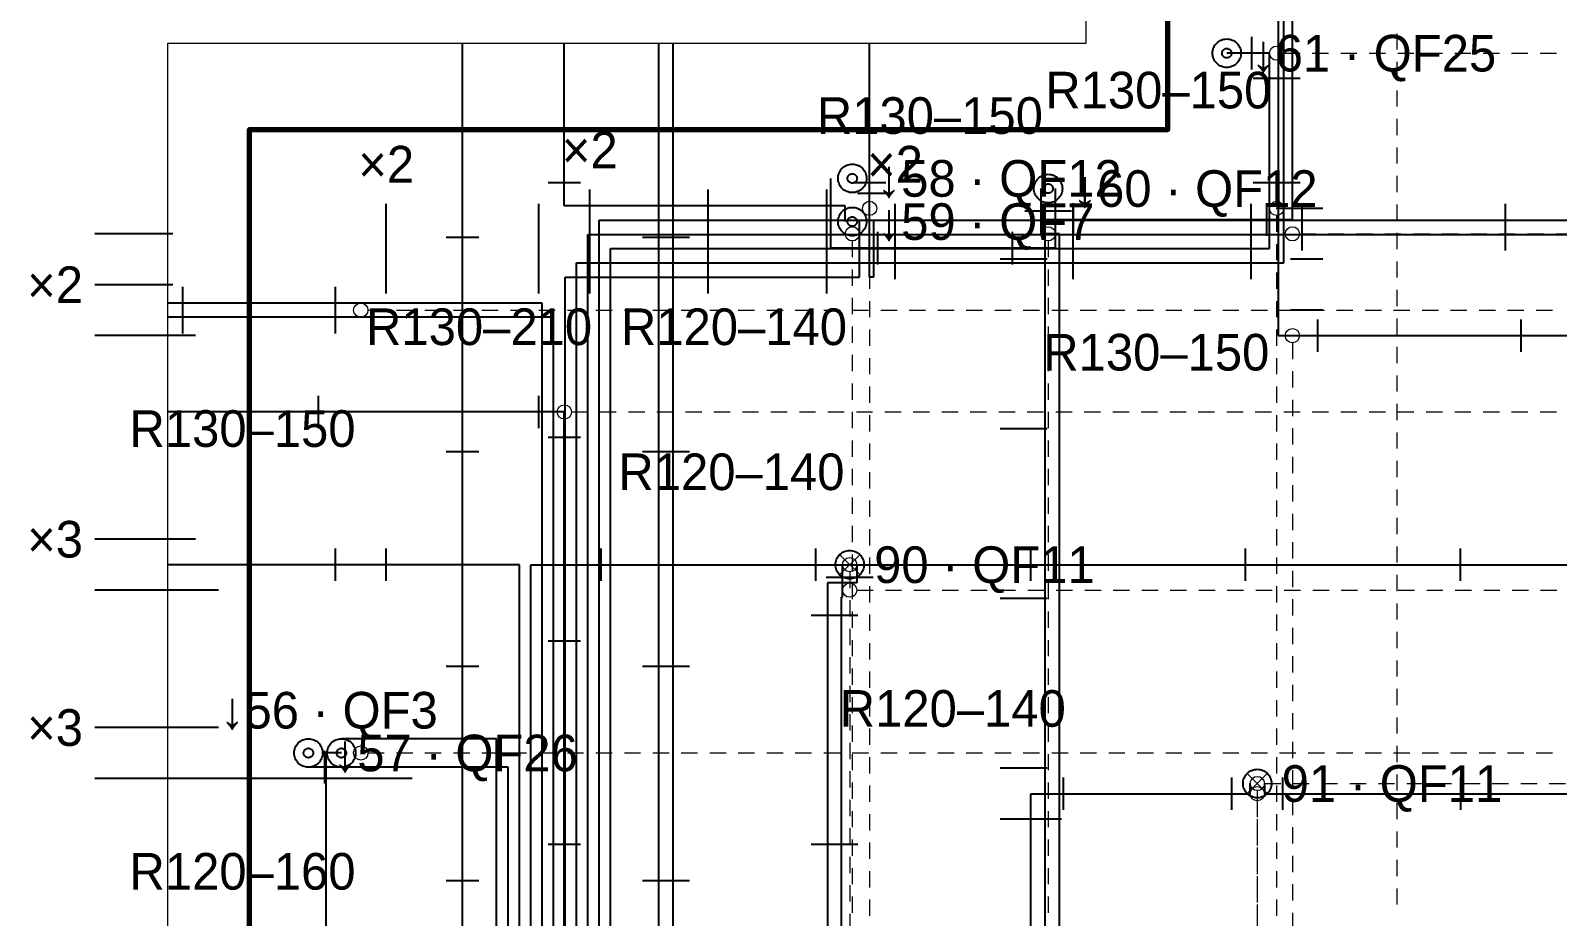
# Paper-space layout '07 Розгортки' of a CAD drawing. Header units: millimetres. Extents: x 0 to 841, y 0 to 594.
# Drawn here: x 631.6 to 706.6, y 238.9 to 282.4 of the extents above; entities that cross this region are included whole.
import ezdxf
from ezdxf.enums import TextEntityAlignment as Align

# ---------------------------------------------------------------- set-up
doc = ezdxf.new("R2010")
doc.units = ezdxf.units.MM
doc.linetypes.add('E_CABLE_DASH', pattern=[360, 240, -120])
for name, color, linetype in [('E-ELEV', 7, 'Continuous'), ('M-FIX', 7, 'Continuous'), ('W-CABLE-DEVICE', 1, 'E_CABLE_DASH'), ('W-CABLE-LIGHT', 1, 'E_CABLE_DASH'), ('W-CABLE-LOW', 1, 'E_CABLE_DASH'), ('W-CABLE-SOCKET', 1, 'E_CABLE_DASH')]:
    doc.layers.add(name, color=color, linetype=linetype)
doc.styles.add('PLEX_LIGHT', font='IBMPlexSans-Light.ttf')

psp = doc.layouts.new('07 Розгортки')

# ---------------------------------------------------------------- linework, layer by layer
at = {"layer": 'E-ELEV', "lineweight": 13, "true_color": 0xd9d3c8}
for p, q in [((698.746, 282.236), (698.746, 281.436)), ((698.746, 282.236), (698.746, 281.436)), ((693.196, 281.261), (693.996, 281.261)), ((694.596, 281.261), (695.396, 281.261)), ((695.996, 281.261), (696.796, 281.261)), ((697.396, 281.261), (698.196, 281.261)), ((698.746, 280.836), (698.746, 280.036)), ((698.746, 280.836), (698.746, 280.036)), ((698.796, 281.261), (699.596, 281.261)), ((700.196, 281.261), (700.996, 281.261)), ((701.596, 281.261), (702.396, 281.261)), ((702.996, 281.261), (703.796, 281.261)), ((704.396, 281.261), (705.196, 281.261)), ((705.796, 281.261), (706.596, 281.261)), ((698.746, 279.436), (698.746, 278.636)), ((698.746, 279.436), (698.746, 278.636)), ((698.746, 278.036), (698.746, 277.236)), ((698.746, 278.036), (698.746, 277.236)), ((698.746, 276.636), (698.746, 275.836)), ((698.746, 276.636), (698.746, 275.836)), ((698.746, 275.236), (698.746, 274.436)), ((698.746, 275.236), (698.746, 274.436)), ((672.846, 273.286), (672.846, 272.486)), ((692.846, 273.286), (692.846, 272.486)), ((698.746, 273.836), (698.746, 273.036)), ((698.746, 273.836), (698.746, 273.036)), ((693.971, 272.386), (694.771, 272.386)), ((695.371, 272.386), (696.171, 272.386)), ((696.771, 272.386), (697.571, 272.386)), ((698.171, 272.386), (698.971, 272.386)), ((698.746, 272.436), (698.746, 271.636)), ((698.746, 272.436), (698.746, 271.636)), ((699.571, 272.386), (700.371, 272.386)), ((700.971, 272.386), (701.771, 272.386)), ((702.371, 272.386), (703.171, 272.386)), ((703.771, 272.386), (704.571, 272.386)), ((705.171, 272.386), (705.971, 272.386)), ((706.571, 272.386), (707.371, 272.386)), ((671.996, 272.036), (671.996, 271.236)), ((672.846, 271.886), (672.846, 271.086)), ((681.621, 272.036), (681.621, 271.236)), ((692.846, 271.886), (692.846, 271.086)), ((698.746, 271.036), (698.746, 270.236)), ((698.746, 271.036), (698.746, 270.236)), ((671.996, 270.636), (671.996, 269.836)), ((672.846, 270.486), (672.846, 269.686)), ((681.621, 270.636), (681.621, 269.836)), ((692.846, 270.486), (692.846, 269.686)), ((698.746, 269.636), (698.746, 268.836)), ((698.746, 269.636), (698.746, 268.836)), ((648.196, 268.636), (648.996, 268.636)), ((649.596, 268.636), (650.396, 268.636)), ((650.996, 268.636), (651.796, 268.636)), ((652.396, 268.636), (653.196, 268.636)), ((653.796, 268.636), (654.596, 268.636)), ((655.196, 268.636), (655.996, 268.636)), ((656.596, 268.636), (657.396, 268.636)), ((657.996, 268.636), (658.796, 268.636)), ((659.396, 268.636), (660.196, 268.636)), ((660.796, 268.636), (661.596, 268.636)), ((662.196, 268.636), (662.996, 268.636)), ((663.596, 268.636), (664.396, 268.636)), ((664.996, 268.636), (665.796, 268.636)), ((666.396, 268.636), (667.196, 268.636)), ((667.796, 268.636), (668.596, 268.636)), ((669.196, 268.636), (669.996, 268.636)), ((670.596, 268.636), (671.396, 268.636)), ((671.996, 269.236), (671.996, 268.436)), ((671.996, 268.636), (672.796, 268.636)), ((672.846, 269.086), (672.846, 268.286)), ((673.396, 268.636), (674.196, 268.636)), ((674.796, 268.636), (675.596, 268.636)), ((676.196, 268.636), (676.996, 268.636)), ((677.596, 268.636), (678.396, 268.636)), ((678.996, 268.636), (679.796, 268.636)), ((680.396, 268.636), (681.196, 268.636)), ((681.621, 269.236), (681.621, 268.436)), ((681.796, 268.636), (682.596, 268.636)), ((683.196, 268.636), (683.996, 268.636)), ((684.596, 268.636), (685.396, 268.636)), ((685.996, 268.636), (686.796, 268.636)), ((687.396, 268.636), (688.196, 268.636)), ((688.796, 268.636), (689.596, 268.636)), ((690.196, 268.636), (690.996, 268.636)), ((691.596, 268.636), (692.396, 268.636)), ((692.846, 269.086), (692.846, 268.286)), ((692.996, 268.636), (693.796, 268.636)), ((694.396, 268.636), (695.196, 268.636)), ((695.796, 268.636), (696.596, 268.636)), ((697.196, 268.636), (697.996, 268.636)), ((698.596, 268.636), (699.396, 268.636)), ((699.996, 268.636), (700.796, 268.636)), ((701.396, 268.636), (702.196, 268.636)), ((702.796, 268.636), (703.596, 268.636)), ((704.196, 268.636), (704.996, 268.636)), ((705.596, 268.636), (706.396, 268.636)), ((698.746, 268.236), (698.746, 267.436)), ((698.746, 268.236), (698.746, 267.436)), ((671.996, 267.836), (671.996, 267.036)), ((672.846, 267.686), (672.846, 266.886)), ((681.621, 267.836), (681.621, 267.036)), ((692.846, 267.686), (692.846, 266.886)), ((671.996, 266.436), (671.996, 265.636)), ((681.621, 266.436), (681.621, 265.636)), ((693.621, 267.036), (693.621, 266.236)), ((698.746, 266.836), (698.746, 266.036)), ((698.746, 266.836), (698.746, 266.036)), ((672.846, 266.286), (672.846, 265.486)), ((692.846, 266.286), (692.846, 265.486)), ((693.621, 265.636), (693.621, 264.836)), ((671.996, 265.036), (671.996, 264.236)), ((672.846, 264.886), (672.846, 264.086)), ((681.621, 265.036), (681.621, 264.236)), ((692.846, 264.886), (692.846, 264.086)), ((698.746, 265.436), (698.746, 264.636)), ((698.746, 265.436), (698.746, 264.636)), ((693.621, 264.236), (693.621, 263.436)), ((658.196, 263.636), (658.996, 263.636)), ((659.596, 263.636), (660.396, 263.636)), ((660.996, 263.636), (661.796, 263.636)), ((662.396, 263.636), (663.196, 263.636)), ((663.796, 263.636), (664.596, 263.636)), ((665.196, 263.636), (665.996, 263.636)), ((666.596, 263.636), (667.396, 263.636)), ((667.996, 263.636), (668.796, 263.636)), ((669.396, 263.636), (670.196, 263.636)), ((670.796, 263.636), (671.596, 263.636)), ((671.996, 263.636), (671.996, 262.836)), ((672.196, 263.636), (672.996, 263.636)), ((672.846, 263.486), (672.846, 262.686)), ((673.596, 263.636), (674.396, 263.636)), ((674.996, 263.636), (675.796, 263.636)), ((676.396, 263.636), (677.196, 263.636)), ((677.796, 263.636), (678.596, 263.636)), ((679.196, 263.636), (679.996, 263.636)), ((680.596, 263.636), (681.396, 263.636)), ((681.621, 263.636), (681.621, 262.836)), ((681.996, 263.636), (682.796, 263.636)), ((683.396, 263.636), (684.196, 263.636)), ((684.796, 263.636), (685.596, 263.636)), ((686.196, 263.636), (686.996, 263.636)), ((687.596, 263.636), (688.396, 263.636)), ((688.996, 263.636), (689.796, 263.636)), ((690.396, 263.636), (691.196, 263.636)), ((691.796, 263.636), (692.596, 263.636)), ((692.846, 263.486), (692.846, 262.686)), ((693.196, 263.636), (693.996, 263.636)), ((694.596, 263.636), (695.396, 263.636)), ((695.996, 263.636), (696.796, 263.636)), ((697.396, 263.636), (698.196, 263.636)), ((698.746, 264.036), (698.746, 263.236)), ((698.746, 264.036), (698.746, 263.236)), ((698.796, 263.636), (699.596, 263.636)), ((700.196, 263.636), (700.996, 263.636)), ((701.596, 263.636), (702.396, 263.636)), ((702.996, 263.636), (703.796, 263.636)), ((704.396, 263.636), (705.196, 263.636)), ((705.796, 263.636), (706.596, 263.636)), ((693.621, 262.836), (693.621, 262.036)), ((698.746, 262.636), (698.746, 261.836)), ((698.746, 262.636), (698.746, 261.836)), ((671.996, 262.236), (671.996, 261.436)), ((672.846, 262.086), (672.846, 261.286)), ((681.621, 262.236), (681.621, 261.436)), ((692.846, 262.086), (692.846, 261.286)), ((693.621, 261.436), (693.621, 260.636)), ((698.746, 261.236), (698.746, 260.436)), ((698.746, 261.236), (698.746, 260.436)), ((671.996, 260.836), (671.996, 260.036)), ((672.846, 260.686), (672.846, 259.886)), ((681.621, 260.836), (681.621, 260.036)), ((692.846, 260.686), (692.846, 259.886)), ((693.621, 260.036), (693.621, 259.236)), ((698.746, 259.836), (698.746, 259.036)), ((698.746, 259.836), (698.746, 259.036)), ((671.996, 259.436), (671.996, 258.636)), ((672.846, 259.286), (672.846, 258.486)), ((681.621, 259.436), (681.621, 258.636)), ((692.846, 259.286), (692.846, 258.486)), ((693.621, 258.636), (693.621, 257.836)), ((698.746, 258.436), (698.746, 257.636)), ((698.746, 258.436), (698.746, 257.636)), ((671.996, 258.036), (671.996, 257.236)), ((672.846, 257.886), (672.846, 257.086)), ((681.621, 258.036), (681.621, 257.236)), ((692.846, 257.886), (692.846, 257.086)), ((671.996, 256.636), (671.996, 255.836)), ((681.621, 256.636), (681.621, 255.836)), ((693.621, 257.236), (693.621, 256.436)), ((698.746, 257.036), (698.746, 256.236)), ((698.746, 257.036), (698.746, 256.236)), ((672.221, 256.136), (673.021, 256.136)), ((672.846, 256.486), (672.846, 255.686)), ((673.621, 256.136), (674.421, 256.136)), ((675.021, 256.136), (675.821, 256.136)), ((676.421, 256.136), (677.221, 256.136)), ((677.821, 256.136), (678.621, 256.136)), ((679.221, 256.136), (680.021, 256.136)), ((680.621, 256.136), (681.421, 256.136)), ((682.021, 256.136), (682.821, 256.136)), ((683.421, 256.136), (684.221, 256.136)), ((684.821, 256.136), (685.621, 256.136)), ((686.221, 256.136), (687.021, 256.136)), ((687.621, 256.136), (688.421, 256.136)), ((689.021, 256.136), (689.821, 256.136)), ((690.421, 256.136), (691.221, 256.136)), ((691.821, 256.136), (692.621, 256.136)), ((692.846, 256.486), (692.846, 255.686)), ((693.221, 256.136), (694.021, 256.136)), ((694.621, 256.136), (695.421, 256.136)), ((696.021, 256.136), (696.821, 256.136)), ((697.421, 256.136), (698.221, 256.136)), ((698.821, 256.136), (699.621, 256.136)), ((700.221, 256.136), (701.021, 256.136)), ((701.621, 256.136), (702.421, 256.136)), ((703.021, 256.136), (703.821, 256.136)), ((704.421, 256.136), (705.221, 256.136)), ((705.821, 256.136), (706.621, 256.136)), ((671.871, 255.786), (671.871, 254.986)), ((671.996, 255.236), (671.996, 254.436)), ((681.621, 255.236), (681.621, 254.436)), ((693.621, 255.836), (693.621, 255.036)), ((698.746, 255.636), (698.746, 254.836)), ((698.746, 255.636), (698.746, 254.836)), ((671.871, 254.386), (671.871, 253.586)), ((672.221, 254.886), (673.021, 254.886)), ((672.846, 255.086), (672.846, 254.286)), ((673.621, 254.886), (674.421, 254.886)), ((675.021, 254.886), (675.821, 254.886)), ((676.421, 254.886), (677.221, 254.886)), ((677.821, 254.886), (678.621, 254.886)), ((679.221, 254.886), (680.021, 254.886)), ((680.621, 254.886), (681.421, 254.886)), ((682.021, 254.886), (682.821, 254.886)), ((683.421, 254.886), (684.221, 254.886)), ((684.821, 254.886), (685.621, 254.886)), ((686.221, 254.886), (687.021, 254.886)), ((687.621, 254.886), (688.421, 254.886)), ((689.021, 254.886), (689.821, 254.886)), ((690.421, 254.886), (691.221, 254.886)), ((691.821, 254.886), (692.621, 254.886)), ((692.846, 255.086), (692.846, 254.286)), ((693.221, 254.886), (694.021, 254.886)), ((693.621, 254.436), (693.621, 253.636)), ((694.621, 254.886), (695.421, 254.886)), ((696.021, 254.886), (696.821, 254.886)), ((697.421, 254.886), (698.221, 254.886)), ((698.821, 254.886), (699.621, 254.886)), ((700.221, 254.886), (701.021, 254.886)), ((701.621, 254.886), (702.421, 254.886)), ((703.021, 254.886), (703.821, 254.886)), ((704.421, 254.886), (705.221, 254.886)), ((705.821, 254.886), (706.621, 254.886)), ((671.996, 253.836), (671.996, 253.036)), ((672.846, 253.686), (672.846, 252.886)), ((681.621, 253.836), (681.621, 253.036)), ((692.846, 253.686), (692.846, 252.886)), ((698.746, 254.236), (698.746, 253.436)), ((698.746, 254.236), (698.746, 253.436)), ((671.871, 252.986), (671.871, 252.186)), ((693.621, 253.036), (693.621, 252.236)), ((671.996, 252.436), (671.996, 251.636)), ((672.846, 252.286), (672.846, 251.486)), ((681.621, 252.436), (681.621, 251.636)), ((692.846, 252.286), (692.846, 251.486)), ((698.746, 252.836), (698.746, 252.036)), ((698.746, 252.836), (698.746, 252.036)), ((671.871, 251.586), (671.871, 250.786)), ((693.621, 251.636), (693.621, 250.836)), ((698.746, 251.436), (698.746, 250.636)), ((698.746, 251.436), (698.746, 250.636)), ((671.996, 251.036), (671.996, 250.236)), ((672.846, 250.886), (672.846, 250.086)), ((681.621, 251.036), (681.621, 250.236)), ((692.846, 250.886), (692.846, 250.086)), ((671.871, 250.186), (671.871, 249.386)), ((693.621, 250.236), (693.621, 249.436)), ((698.746, 250.036), (698.746, 249.236)), ((698.746, 250.036), (698.746, 249.236)), ((671.996, 249.636), (671.996, 248.836)), ((672.846, 249.486), (672.846, 248.686)), ((681.621, 249.636), (681.621, 248.836)), ((692.846, 249.486), (692.846, 248.686)), ((671.871, 248.786), (671.871, 247.986)), ((693.621, 248.836), (693.621, 248.036)), ((698.746, 248.636), (698.746, 247.836)), ((698.746, 248.636), (698.746, 247.836)), ((671.996, 248.236), (671.996, 247.436)), ((672.846, 248.086), (672.846, 247.286)), ((681.621, 248.236), (681.621, 247.436)), ((692.846, 248.086), (692.846, 247.286)), ((648.196, 246.886), (648.996, 246.886)), ((649.596, 246.886), (650.396, 246.886)), ((650.996, 246.886), (651.796, 246.886)), ((652.396, 246.886), (653.196, 246.886)), ((653.796, 246.886), (654.596, 246.886)), ((655.196, 246.886), (655.996, 246.886)), ((656.596, 246.886), (657.396, 246.886)), ((657.996, 246.886), (658.796, 246.886)), ((659.396, 246.886), (660.196, 246.886)), ((660.796, 246.886), (661.596, 246.886)), ((662.196, 246.886), (662.996, 246.886)), ((663.596, 246.886), (664.396, 246.886)), ((664.996, 246.886), (665.796, 246.886)), ((666.396, 246.886), (667.196, 246.886)), ((667.796, 246.886), (668.596, 246.886)), ((669.196, 246.886), (669.996, 246.886)), ((670.596, 246.886), (671.396, 246.886)), ((671.871, 247.386), (671.871, 246.586)), ((671.996, 246.886), (672.796, 246.886)), ((673.396, 246.886), (674.196, 246.886)), ((674.796, 246.886), (675.596, 246.886)), ((676.196, 246.886), (676.996, 246.886)), ((677.596, 246.886), (678.396, 246.886)), ((678.996, 246.886), (679.796, 246.886)), ((680.396, 246.886), (681.196, 246.886)), ((681.796, 246.886), (682.596, 246.886)), ((683.196, 246.886), (683.996, 246.886)), ((684.596, 246.886), (685.396, 246.886)), ((685.996, 246.886), (686.796, 246.886)), ((687.396, 246.886), (688.196, 246.886)), ((688.796, 246.886), (689.596, 246.886)), ((690.196, 246.886), (690.996, 246.886)), ((691.596, 246.886), (692.396, 246.886)), ((692.996, 246.886), (693.796, 246.886)), ((693.621, 247.436), (693.621, 246.636)), ((694.396, 246.886), (695.196, 246.886)), ((695.796, 246.886), (696.596, 246.886)), ((697.196, 246.886), (697.996, 246.886)), ((698.596, 246.886), (699.396, 246.886)), ((698.746, 247.236), (698.746, 246.436)), ((698.746, 247.236), (698.746, 246.436)), ((699.996, 246.886), (700.796, 246.886)), ((701.396, 246.886), (702.196, 246.886)), ((702.796, 246.886), (703.596, 246.886)), ((704.196, 246.886), (704.996, 246.886)), ((705.596, 246.886), (706.396, 246.886)), ((671.996, 246.836), (671.996, 246.036)), ((672.846, 246.686), (672.846, 245.886)), ((681.621, 246.836), (681.621, 246.036)), ((692.846, 246.686), (692.846, 245.886)), ((671.871, 245.986), (671.871, 245.186)), ((671.996, 245.436), (671.996, 244.636)), ((681.621, 245.436), (681.621, 244.636)), ((692.246, 245.386), (693.046, 245.386)), ((693.621, 246.036), (693.621, 245.236)), ((693.646, 245.386), (694.446, 245.386)), ((695.046, 245.386), (695.846, 245.386)), ((696.446, 245.386), (697.246, 245.386)), ((697.846, 245.386), (698.646, 245.386)), ((698.746, 245.836), (698.746, 245.036)), ((698.746, 245.836), (698.746, 245.036)), ((699.246, 245.386), (700.046, 245.386)), ((700.646, 245.386), (701.446, 245.386)), ((702.046, 245.386), (702.846, 245.386)), ((703.446, 245.386), (704.246, 245.386)), ((704.846, 245.386), (705.646, 245.386)), ((706.246, 245.386), (707.046, 245.386)), ((672.846, 245.286), (672.846, 244.486)), ((691.896, 245.036), (691.896, 244.236)), ((692.846, 245.286), (692.846, 244.486)), ((693.621, 244.636), (693.621, 243.836)), ((671.871, 244.586), (671.871, 243.786)), ((671.996, 244.036), (671.996, 243.236)), ((672.846, 243.886), (672.846, 243.086)), ((681.621, 244.036), (681.621, 243.236)), ((691.896, 244.536), (691.896, 243.736)), ((692.846, 243.886), (692.846, 243.086)), ((698.746, 244.436), (698.746, 243.636)), ((698.746, 244.436), (698.746, 243.636)), ((671.871, 243.186), (671.871, 242.386)), ((691.896, 243.636), (691.896, 242.836)), ((691.896, 243.136), (691.896, 242.336)), ((693.621, 243.236), (693.621, 242.436)), ((671.996, 242.636), (671.996, 241.836)), ((672.846, 242.486), (672.846, 241.686)), ((681.621, 242.636), (681.621, 241.836)), ((692.846, 242.486), (692.846, 241.686)), ((698.746, 243.036), (698.746, 242.236)), ((698.746, 243.036), (698.746, 242.236)), ((671.871, 241.786), (671.871, 240.986)), ((691.896, 242.236), (691.896, 241.436)), ((691.896, 241.736), (691.896, 240.936)), ((693.621, 241.836), (693.621, 241.036)), ((698.746, 241.636), (698.746, 240.836)), ((698.746, 241.636), (698.746, 240.836)), ((671.996, 241.236), (671.996, 240.436)), ((672.846, 241.086), (672.846, 240.286)), ((681.621, 241.236), (681.621, 240.436)), ((692.846, 241.086), (692.846, 240.286)), ((671.871, 240.386), (671.871, 239.586)), ((691.896, 240.836), (691.896, 240.036)), ((691.896, 240.336), (691.896, 239.536)), ((693.621, 240.436), (693.621, 239.636)), ((698.746, 240.236), (698.746, 239.436)), ((698.746, 240.236), (698.746, 239.436)), ((671.996, 239.836), (671.996, 239.036)), ((672.846, 239.686), (672.846, 238.886)), ((681.621, 239.836), (681.621, 239.036)), ((691.896, 239.436), (691.896, 238.636)), ((692.846, 239.686), (692.846, 238.886)), ((671.871, 238.986), (671.871, 238.186)), ((691.896, 238.936), (691.896, 238.136)), ((693.621, 239.036), (693.621, 238.236))]:
    psp.add_line(p, q, dxfattribs=at)
psp.add_lwpolyline([(638.371, 159.886), (638.371, 281.761), (683.496, 281.761), (683.496, 339.386), (759.371, 339.386), (759.371, 222.661), (690.371, 222.661), (690.371, 159.886), (638.371, 159.886)], close=True, dxfattribs=at)
at = {"layer": 'E-ELEV', "lineweight": 70, "true_color": 0x29251f}
psp.add_lwpolyline([(642.371, 168.636), (642.371, 277.511), (687.496, 277.511), (687.496, 330.636), (750.621, 330.636), (750.621, 226.661), (686.371, 226.661), (686.371, 168.636)], close=True, dxfattribs=at)
at = {"layer": 'E-ELEV', "lineweight": 13, "true_color": 0x9a9288}
for centre in [(692.846, 281.261), (672.846, 273.636), (692.846, 273.636), (671.996, 272.386), (681.621, 272.386), (693.621, 272.386), (647.846, 268.636), (693.621, 267.386), (657.846, 263.636), (671.871, 256.136), (671.871, 256.136), (671.871, 254.886), (647.846, 246.886), (691.896, 245.386), (691.896, 245.386), (691.896, 244.886)]:
    psp.add_circle(centre, 0.35, dxfattribs=at)
at = {"layer": 'M-FIX', "lineweight": 25, "true_color": 0x29251f}
for p, q in [((691.621, 280.461), (691.621, 282.061)), ((693.996, 280.011), (691.696, 280.011)), ((658.646, 274.886), (657.046, 274.886)), ((673.646, 274.886), (672.046, 274.886)), ((693.996, 274.886), (691.696, 274.886)), ((649.096, 269.461), (649.096, 273.861)), ((656.596, 269.461), (656.596, 273.861)), ((659.096, 269.461), (659.096, 274.561)), ((664.921, 269.461), (664.921, 274.561)), ((670.746, 269.461), (670.746, 274.561)), ((673.846, 274.373), (672.246, 274.373)), ((674.096, 270.161), (674.096, 273.861)), ((682.846, 270.161), (682.846, 273.861)), ((682.871, 272.286), (682.871, 273.886)), ((691.596, 270.161), (691.596, 273.861)), ((692.371, 272.286), (692.371, 273.886)), ((694.096, 271.561), (694.096, 273.861)), ((704.096, 271.561), (704.096, 273.861)), ((682.771, 273.498), (680.471, 273.498)), ((695.121, 273.636), (692.821, 273.636)), ((638.611, 272.386), (634.771, 272.386)), ((673.246, 270.886), (673.246, 272.486)), ((679.871, 270.886), (679.871, 272.486)), ((653.646, 272.207), (652.046, 272.207)), ((663.996, 272.207), (661.696, 272.207)), ((681.571, 271.136), (679.271, 271.136)), ((695.121, 271.136), (693.521, 271.136)), ((638.611, 269.886), (634.771, 269.886)), ((639.096, 267.486), (639.096, 269.786)), ((646.596, 267.486), (646.596, 269.786)), ((695.121, 268.636), (693.521, 268.636)), ((694.871, 266.586), (694.871, 268.186)), ((704.871, 266.586), (704.871, 268.186)), ((639.731, 267.386), (634.771, 267.386)), ((645.763, 262.836), (645.763, 264.436)), ((656.596, 262.836), (656.596, 264.436)), ((681.571, 262.802), (679.271, 262.802)), ((658.646, 262.386), (657.046, 262.386)), ((653.646, 261.671), (652.046, 261.671)), ((663.996, 261.671), (661.696, 261.671)), ((639.731, 257.386), (634.771, 257.386)), ((646.596, 255.336), (646.596, 256.936)), ((649.096, 255.336), (649.096, 256.936)), ((659.652, 255.336), (659.652, 256.936)), ((670.207, 255.336), (670.207, 256.936)), ((680.763, 255.336), (680.763, 256.936)), ((691.319, 255.336), (691.319, 256.936)), ((701.874, 255.336), (701.874, 256.936)), ((673.021, 255.511), (670.721, 255.511)), ((640.851, 254.886), (634.771, 254.886)), ((681.571, 254.469), (679.271, 254.469)), ((672.271, 253.636), (669.971, 253.636)), ((658.646, 252.386), (657.046, 252.386)), ((653.646, 251.136), (652.046, 251.136)), ((663.996, 251.136), (661.696, 251.136)), ((640.851, 248.136), (634.771, 248.136)), ((646.082, 245.386), (646.082, 246.986)), ((681.571, 246.136), (679.271, 246.136)), ((650.371, 245.636), (634.771, 245.636)), ((682.371, 244.086), (682.371, 245.686)), ((690.646, 244.086), (690.646, 245.686)), ((693.146, 244.086), (693.146, 245.686)), ((701.896, 244.086), (701.896, 245.686)), ((682.271, 243.636), (679.271, 243.636)), ((658.646, 242.386), (657.046, 242.386)), ((672.271, 242.386), (669.971, 242.386)), ((653.646, 240.6), (652.046, 240.6)), ((663.996, 240.6), (661.696, 240.6))]:
    psp.add_line(p, q, dxfattribs=at)
at = {"layer": 'W-CABLE-DEVICE', "lineweight": 25, "true_color": 0x7f7fc9}
psp.add_lwpolyline([(645.371, 179.598), (659.561, 179.598), (659.561, 273.061), (745.696, 273.061), (745.696, 315.636), (747.721, 315.636)], dxfattribs=at)
at = {"layer": 'W-CABLE-DEVICE', "lineweight": 25, "true_color": 0xe67f8a}
psp.add_lwpolyline([(645.371, 177.477), (659.001, 177.477), (659.001, 272.361), (744.996, 272.361), (744.996, 296.761), (748.221, 296.761)], dxfattribs=at)
at = {"layer": 'W-CABLE-DEVICE', "lineweight": 25, "true_color": 0xe15759}
for points in [[(645.371, 185.961), (662.496, 185.961), (662.496, 281.761)], [(645.371, 178.325), (656.201, 178.325), (656.201, 256.136), (745.346, 256.136), (745.346, 256.286), (748.221, 256.286)]]:
    psp.add_lwpolyline(points, dxfattribs=at)
at = {"layer": 'W-CABLE-DEVICE', "lineweight": 25, "true_color": 0xa8344f}
psp.add_lwpolyline([(645.371, 186.386), (663.196, 186.386), (663.196, 281.761)], dxfattribs=at)
at = {"layer": 'W-CABLE-DEVICE', "lineweight": 25, "true_color": 0x4e79a7}
for points in [[(645.371, 182.143), (660.121, 182.143), (660.121, 271.661), (692.496, 271.661), (692.496, 281.261), (690.396, 281.261)], [(645.371, 178.749), (657.321, 178.749), (657.321, 268.286), (638.371, 268.286)]]:
    psp.add_lwpolyline(points, dxfattribs=at)
at = {"layer": 'W-CABLE-DEVICE', "lineweight": 25, "true_color": 0x76b7b2}
psp.add_lwpolyline([(645.371, 182.567), (655.081, 182.567), (655.081, 246.186), (645.271, 246.186)], dxfattribs=at)
at = {"layer": 'W-CABLE-DEVICE', "lineweight": 25, "true_color": 0x4e79a7}
for radius in [0.7, 0.233]:
    psp.add_circle((690.396, 281.261), radius, dxfattribs=at)
at = {"layer": 'W-CABLE-DEVICE', "lineweight": 25, "true_color": 0x76b7b2}
for radius in [0.7, 0.233]:
    psp.add_circle((645.271, 246.886), radius, dxfattribs=at)
at = {"layer": 'W-CABLE-LIGHT', "lineweight": 13, "true_color": 0x9c755f}
for p, q in [((671.381, 255.646), (672.361, 256.626)), ((671.381, 256.626), (672.361, 255.646)), ((691.406, 244.896), (692.386, 245.876)), ((691.406, 245.876), (692.386, 244.896))]:
    psp.add_line(p, q, dxfattribs=at)
at = {"layer": 'W-CABLE-LIGHT', "lineweight": 25, "true_color": 0x9c755f}
for points in [[(681.85, 226.436), (681.471, 226.436), (681.471, 273.086), (693.621, 273.086), (693.621, 300.136), (692.018, 300.136)], [(692.018, 300.836), (692.921, 300.836), (692.921, 267.386), (746.121, 267.386), (746.121, 268.136), (746.1, 268.136)], [(672.221, 256.136), (672.221, 255.236), (670.771, 255.236), (670.771, 204.536), (671.521, 204.536), (671.521, 206.136)], [(672.221, 231.136), (672.221, 230.236), (671.471, 230.236), (671.471, 254.536), (671.521, 254.536), (671.521, 256.136)], [(681.85, 225.036), (680.771, 225.036), (680.771, 244.886), (691.546, 244.886), (691.546, 245.386)], [(692.246, 245.386), (692.246, 244.886), (711.546, 244.886), (711.546, 245.386)]]:
    psp.add_lwpolyline(points, dxfattribs=at)
at = {"layer": 'W-CABLE-LIGHT', "lineweight": 25, "true_color": 0xa6761d}
for points in [[(671.646, 272.989), (671.646, 273.761), (657.846, 273.761), (657.846, 281.761)], [(673.046, 272.989), (673.046, 270.261), (672.846, 270.261), (672.846, 281.761)], [(645.371, 175.355), (657.881, 175.355), (657.881, 270.261), (672.346, 270.261), (672.346, 272.989)]]:
    psp.add_lwpolyline(points, dxfattribs=at)
at = {"layer": 'W-CABLE-LIGHT', "lineweight": 25, "true_color": 0xf28e2b}
psp.add_lwpolyline([(645.371, 172.386), (656.761, 172.386), (656.761, 268.986), (638.371, 268.986)], dxfattribs=at)
at = {"layer": 'W-CABLE-LIGHT', "lineweight": 25, "true_color": 0xd4a72c}
for points in [[(646.893, 246.886), (646.121, 246.886), (646.121, 223.636), (638.371, 223.636)], [(645.371, 173.234), (654.521, 173.234), (654.521, 247.586), (646.893, 247.586)]]:
    psp.add_lwpolyline(points, dxfattribs=at)
at = {"layer": 'W-CABLE-LIGHT', "lineweight": 25, "true_color": 0xa6761d}
for radius in [0.7, 0.233]:
    psp.add_circle((671.996, 272.989), radius, dxfattribs=at)
at = {"layer": 'W-CABLE-LIGHT', "lineweight": 25, "true_color": 0x9c755f}
for centre in [(671.871, 256.136), (691.896, 245.386)]:
    psp.add_circle(centre, 0.7, dxfattribs=at)
at = {"layer": 'W-CABLE-LIGHT', "lineweight": 25, "true_color": 0xd4a72c}
for radius in [0.7, 0.233]:
    psp.add_circle((646.893, 246.886), radius, dxfattribs=at)
at = {"layer": 'W-CABLE-LOW', "lineweight": 25, "true_color": 0x29251f}
psp.add_lwpolyline([(645.371, 183.84), (646.681, 183.84), (646.681, 181.136), (657.846, 181.136), (657.846, 263.636), (638.371, 263.636)], dxfattribs=at)
at = {"layer": 'W-CABLE-SOCKET', "lineweight": 25, "true_color": 0x3f6fb5}
psp.add_lwpolyline([(645.371, 177.052), (658.441, 177.052), (658.441, 270.961), (693.196, 270.961), (693.196, 298.036), (689.896, 298.036)], dxfattribs=at)
at = {"layer": 'W-CABLE-SOCKET', "lineweight": 25, "true_color": 0x5f9ed1}
psp.add_lwpolyline([(645.371, 185.537), (652.846, 185.537), (652.846, 281.761)], dxfattribs=at)
at = {"layer": 'W-CABLE-SOCKET', "lineweight": 25, "true_color": 0x4fb0a0}
for points in [[(681.971, 274.611), (681.971, 271.686), (670.946, 271.686), (670.946, 275.111)], [(683.971, 175.886), (682.171, 175.886), (682.171, 272.386), (681.271, 272.386), (681.271, 274.611)]]:
    psp.add_lwpolyline(points, dxfattribs=at)
at = {"layer": 'W-CABLE-SOCKET', "lineweight": 25, "true_color": 0x4e79a7}
psp.add_lwpolyline([(645.371, 172.81), (655.641, 172.81), (655.641, 256.136), (638.371, 256.136)], dxfattribs=at)
at = {"layer": 'W-CABLE-SOCKET', "lineweight": 25, "true_color": 0x4fb0a0}
for centre, radius in [((671.996, 275.111), 0.7), ((671.996, 275.111), 0.233), ((681.621, 274.611), 0.7), ((681.621, 274.611), 0.233)]:
    psp.add_circle(centre, radius, dxfattribs=at)

# ---------------------------------------------------------------- texts
at = {"layer": 'M-FIX', "true_color": 0x29251f, "style": 'PLEX_LIGHT'}
for s, p in [('R130–150', (687.034, 279.448)), ('R130–150', (675.809, 278.198)), ('×2', (659.096, 276.508)), ('×2', (649.096, 275.808)), ('×2', (674.096, 275.808)), ('×2', (632.824, 269.886)), ('R130–210', (653.659, 267.823)), ('R120–140', (666.184, 267.823)), ('R130–150', (686.934, 266.573)), ('R130–150', (642.034, 262.823)), ('R120–140', (666.059, 260.698)), ('×3', (632.824, 257.386)), ('R120–140', (676.934, 249.073)), ('×3', (632.824, 248.136)), ('R120–160', (642.034, 241.073))]:
    psp.add_text(s, height=1.8, dxfattribs=at).set_placement(p, align=Align.MIDDLE_CENTER)
at = {"layer": 'W-CABLE-DEVICE', "true_color": 0x29251f, "style": 'PLEX_LIGHT'}
for s, p in [('↓61 · QF25', (691.596, 281.261)), ('↓57 · QF26', (646.471, 246.886))]:
    psp.add_text(s, height=1.8, dxfattribs=at).set_placement(p, align=Align.MIDDLE_LEFT)
at = {"layer": 'W-CABLE-LIGHT', "true_color": 0x29251f, "style": 'PLEX_LIGHT'}
for s, p in [('↓59 · QF7', (673.196, 272.989)), ('90 · QF11', (673.071, 256.136)), ('↓56 · QF3', (640.928, 248.986)), ('91 · QF11', (693.096, 245.386))]:
    psp.add_text(s, height=1.8, dxfattribs=at).set_placement(p, align=Align.MIDDLE_LEFT)
at = {"layer": 'W-CABLE-SOCKET', "true_color": 0x29251f, "style": 'PLEX_LIGHT'}
for s, p in [('↓58 · QF12', (673.196, 275.111)), ('↓60 · QF12', (682.821, 274.611))]:
    psp.add_text(s, height=1.8, dxfattribs=at).set_placement(p, align=Align.MIDDLE_LEFT)

doc.saveas('drawing.dxf')
